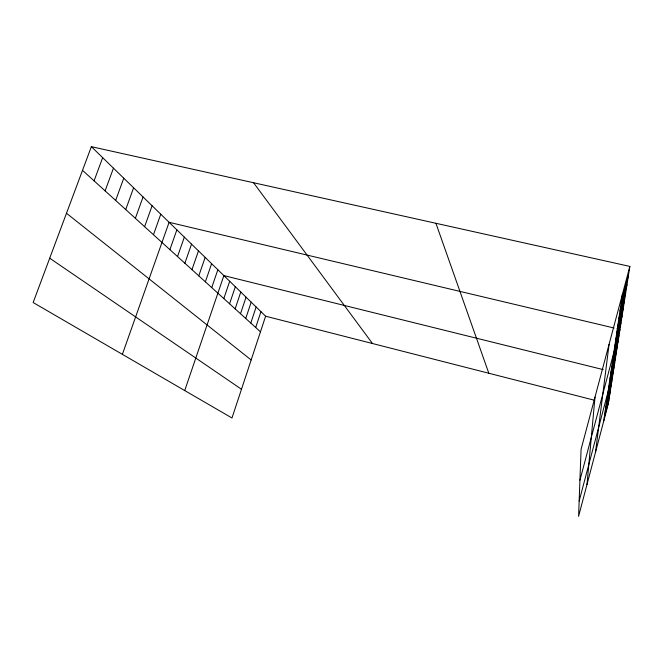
<?xml version="1.0" encoding="UTF-8"?>
<svg xmlns="http://www.w3.org/2000/svg" width="663" height="663" viewBox="0 0 663 663"><rect width="100%" height="100%" fill="white"/><g stroke="black" fill="none" stroke-linecap="round" stroke-linejoin="round"><path stroke-width="0.99" d="M586.987 484.529L594.993 397.12M595.54 452.116L609.065 344.37M603.753 421.013L622.466 294.115M629.85 266.418L581.078 449.29L578.584 516.336L608.303 403.775L629.85 266.418L91.361 146.664L33.15 302.535L231.984 417.997L265.614 316.21L91.361 146.664M615.72 339.87L622.093 315.878M614.775 346.26L621.007 322.798M579.926 480.252L619.971 329.403L617.021 328.707M613.035 358.037L619.01 335.536M612.239 363.465L618.082 341.42M611.468 368.678L617.203 347.056M610.731 373.675L616.35 352.467M610.026 378.474L615.537 357.672M609.347 383.09L614.75 362.669M608.692 387.532L613.996 367.476M579.155 501.037L613.267 372.109L611.261 371.611M607.449 395.919L612.571 376.576M606.869 399.897L611.891 380.877M606.297 403.726L611.245 385.029M605.758 407.422L610.615 389.04M605.228 410.994L610.01 392.91M604.722 414.45L609.421 396.656M604.225 417.781L608.849 400.278M621.19 302.759L628.383 275.758M619.98 310.955L626.999 284.618M618.836 318.737L625.673 293.029M617.742 326.13L624.422 301.019M616.706 333.166L623.228 308.626M250.796 323.055L256.133 306.994M255.694 327.505L260.949 311.668M245.733 318.464L251.178 302.162M235.133 308.842L240.777 292.051M240.52 313.732L246.064 297.19M229.572 303.795L235.324 286.748M223.821 298.582L229.696 281.261M211.737 287.609L217.845 269.733M184.728 390.557L223.87 275.593L603.222 369.623M205.373 281.833L211.613 263.667M198.784 275.858L205.157 257.385M191.955 269.659L198.469 250.879M184.878 263.236L191.532 244.125M177.527 256.573L184.331 237.122M169.894 249.644L176.864 229.854M122.373 354.349L169.098 222.304L614.062 328.003M153.468 234.735L160.778 214.207M144.609 226.696L152.109 205.77M135.368 218.318L143.067 196.969M125.73 209.566L133.628 187.786M115.652 200.425L123.766 178.198M105.11 190.861L113.456 168.162M94.08 180.85L102.666 157.661M265.614 316.21L594.703 400.303M606.355 403.278L608.303 403.775M49.708 258.205L241.481 389.264M66.491 213.262L251.161 359.968M82.51 170.35L260.46 331.823M253.556 182.731L372.482 343.517M435.923 223.29L488.822 373.244"/></g></svg>
